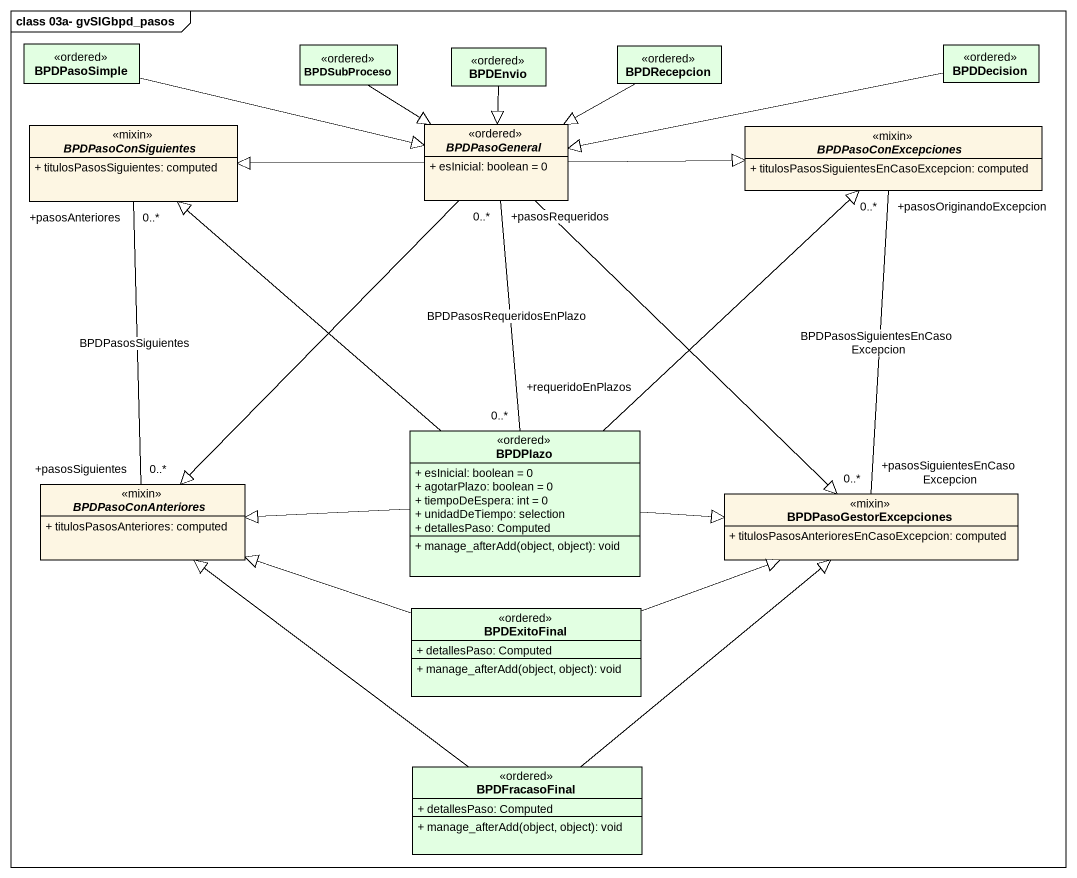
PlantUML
@startuml
mainframe class 03a- gvSIGbpd_pasos
hide circle
hide empty members
skinparam classAttributeIconSize 0
class BPDPasoSimple <<ordered>> #E2FFE2
class BPDSubProceso <<ordered>> #E2FFE2
class BPDEnvio <<ordered>> #E2FFE2
class BPDRecepcion <<ordered>> #E2FFE2
class BPDDecision <<ordered>> #E2FFE2
abstract class BPDPasoConSiguientes <<mixin>> {
  + titulosPasosSiguientes: computed
}
abstract class BPDPasoGeneral <<ordered>> {
  + esInicial: boolean = 0
}
abstract class BPDPasoConExcepciones <<mixin>> {
  + titulosPasosSiguientesEnCasoExcepcion: computed
}
class BPDPlazo <<ordered>> #E2FFE2 {
  + esInicial: boolean = 0
  + agotarPlazo: boolean = 0
  + tiempoDeEspera: int = 0
  + unidadDeTiempo: selection
  + detallesPaso: Computed
  + manage_afterAdd(object, object): void
}
abstract class BPDPasoConAnteriores <<mixin>> {
  + titulosPasosAnteriores: computed
}
class BPDPasoGestorExcepciones <<mixin>> {
  + titulosPasosAnterioresEnCasoExcepcion: computed
}
class BPDExitoFinal <<ordered>> #E2FFE2 {
  + detallesPaso: Computed
  + manage_afterAdd(object, object): void
}
class BPDFracasoFinal <<ordered>> #E2FFE2 {
  + detallesPaso: Computed
  + manage_afterAdd(object, object): void
}
BPDPasoSimple -right-|> BPDPasoGeneral
BPDSubProceso --|> BPDPasoGeneral
BPDEnvio --|> BPDPasoGeneral
BPDRecepcion -left-|> BPDPasoGeneral
BPDDecision -left-|> BPDPasoGeneral
BPDPasoConSiguientes "+pasosAnteriores\n0..*" -- "+pasosSiguientes\n0..*" BPDPasoConAnteriores : BPDPasosSiguientes
BPDPasoGeneral -left-|> BPDPasoConSiguientes
BPDPasoGeneral -right-|> BPDPasoConExcepciones
BPDPasoGeneral --|> BPDPasoConAnteriores
BPDPasoGeneral --|> BPDPasoGestorExcepciones
BPDPasoConExcepciones "+pasosOriginandoExcepcion\n0..*" -- "+pasosSiguientesEnCasoExcepcion\n0..*" BPDPasoGestorExcepciones : BPDPasosSiguientesEnCasoExcepcion
BPDPlazo -up-|> BPDPasoConSiguientes
BPDPlazo "+requeridoEnPlazos\n0..*" -up- "+pasosRequeridos\n0..*" BPDPasoGeneral : BPDPasosRequeridosEnPlazo
BPDPlazo -up-|> BPDPasoConExcepciones
BPDPlazo -left-|> BPDPasoConAnteriores
BPDPlazo -right-|> BPDPasoGestorExcepciones
BPDExitoFinal -left-|> BPDPasoConAnteriores
BPDExitoFinal -right-|> BPDPasoGestorExcepciones
BPDFracasoFinal -up-|> BPDPasoConAnteriores
BPDFracasoFinal -up-|> BPDPasoGestorExcepciones
@enduml
